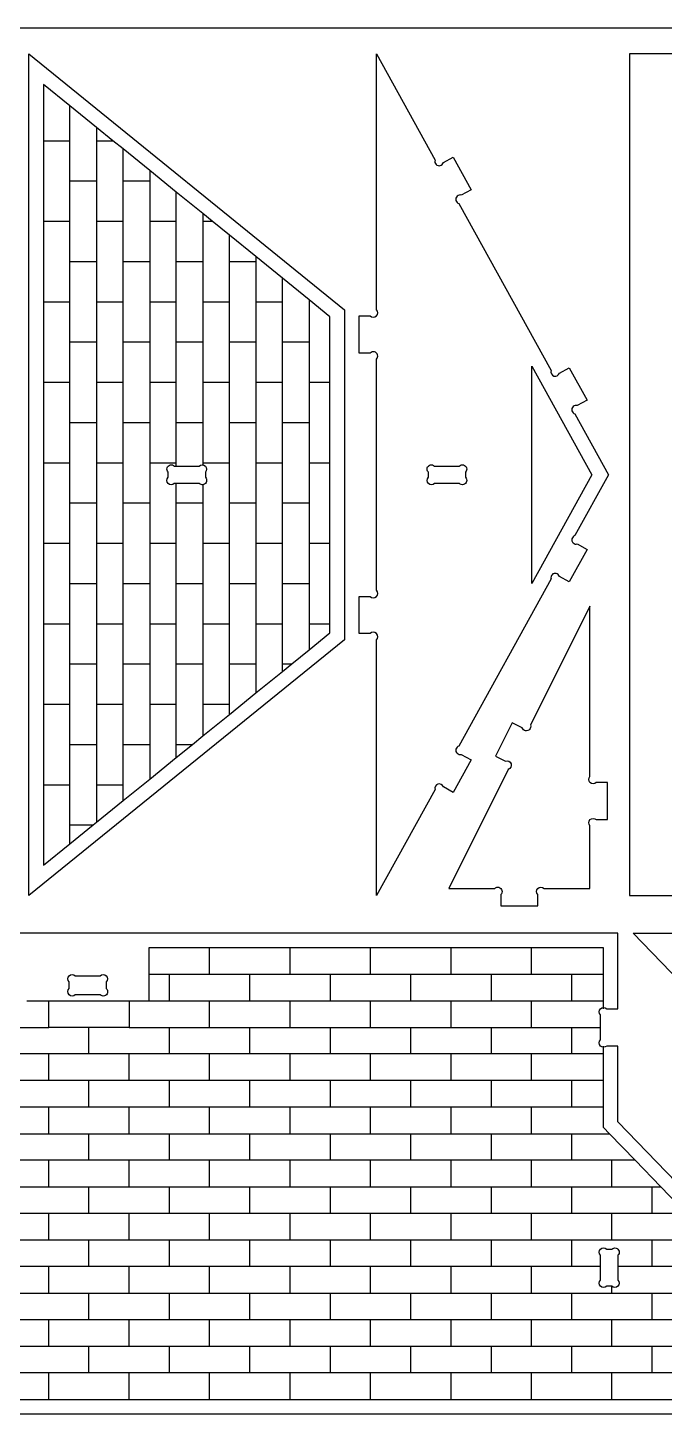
# Model space of a CAD drawing. Extents: x -0.5 to 22.4, y 15.7 to 32.1.
# Drawn here: x 6.24 to 10.82, y 22.11 to 32.13 of the extents above; entities that cross this region are included whole.
import ezdxf

# ---------------------------------------------------------------- set-up
doc = ezdxf.new("R2010")
doc.units = 0
doc.header["$MEASUREMENT"] = 0
doc.layers.get('0').update_dxf_attribs({"linetype": 'CONTINUOUS'})
doc.layers.add('ENGRAVING', color=1, linetype='CONTINUOUS')

msp = doc.modelspace()

# ---------------------------------------------------------------- linework, layer by layer
for points in [[(-0.539, 15.671), (-0.539, 32.127), (22.399, 32.127), (22.399, 15.671)], [(6.25, 25.891), (6.25, 31.94), (8.519, 30.101), (8.519, 27.73)], [(10.568, 25.891), (22.249, 25.891), (22.249, 31.94), (10.568, 31.94)]]:
    msp.add_lwpolyline(points, close=True)
for points in [[(9.3, 26.633), (9.229, 26.672, 1), (9.169, 26.654), (8.748, 25.891), (8.748, 27.729, 1), (8.703, 27.774), (8.623, 27.774), (8.623, 28.041), (8.703, 28.041, 1), (8.748, 28.085), (8.748, 29.746, 1), (8.703, 29.79), (8.623, 29.79), (8.623, 30.057), (8.703, 30.057, 1), (8.748, 30.101), (8.748, 31.94), (9.169, 31.176, 1), (9.229, 31.159), (9.3, 31.198), (9.429, 30.964), (9.358, 30.925, 1), (9.341, 30.865), (10.003, 29.664, 1), (10.063, 29.646), (10.134, 29.685), (10.263, 29.452), (10.192, 29.413, 1), (10.175, 29.353), (10.416, 28.915), (10.175, 28.478, 1), (10.192, 28.418), (10.263, 28.379), (10.134, 28.145), (10.063, 28.184, 1), (10.003, 28.167), (9.341, 26.966, 1), (9.358, 26.906), (9.429, 26.867)], [(7.518, 28.934), (7.518, 28.897, -1), (7.474, 28.853), (7.309, 28.853), (7.295, 28.853, -1), (7.251, 28.897), (7.251, 28.934, -1), (7.295, 28.978), (7.309, 28.978), (7.474, 28.978, -1)], [(9.165, 28.978), (9.344, 28.978, -1), (9.388, 28.934), (9.388, 28.897, -1), (9.344, 28.853), (9.165, 28.853, -1), (9.121, 28.897), (9.121, 28.934, -1)], [(9.604, 26.894), (9.676, 26.858, -1), (9.696, 26.798), (9.268, 25.943), (9.598, 25.943, -1), (9.642, 25.898), (9.642, 25.818), (9.909, 25.818), (9.909, 25.898, -1), (9.953, 25.943), (10.283, 25.943), (10.283, 26.393, -1), (10.327, 26.437), (10.408, 26.437), (10.408, 26.704), (10.327, 26.704, -1), (10.283, 26.748), (10.283, 27.972), (9.855, 27.116, -1), (9.796, 27.096), (9.723, 27.133)], [(0.832, 22.166), (12.513, 22.166), (10.484, 24.266), (10.484, 24.81), (10.403, 24.81, -1), (10.359, 24.854), (10.359, 25.033, -1), (10.403, 25.077), (10.484, 25.077), (10.484, 25.621), (2.861, 25.621), (2.861, 25.077), (2.942, 25.077, -1), (2.986, 25.033), (2.986, 24.854, -1), (2.942, 24.81), (2.861, 24.81), (2.861, 24.266)], [(12.623, 22.166), (12.623, 22.71), (12.704, 22.71, 1), (12.748, 22.754), (12.748, 22.933, 1), (12.704, 22.977), (12.623, 22.977), (12.623, 23.521), (10.594, 25.621), (22.276, 25.621), (20.246, 23.521), (20.246, 22.977), (20.166, 22.977, 1), (20.121, 22.933), (20.121, 22.754, 1), (20.166, 22.71), (20.246, 22.71), (20.246, 22.166)], [(6.806, 25.271), (6.806, 25.223, -1), (6.762, 25.178), (6.583, 25.178, -1), (6.539, 25.223), (6.539, 25.271, -1), (6.583, 25.315), (6.762, 25.315, -1)], [(10.484, 23.225), (10.484, 23.127, -1), (10.44, 23.083), (10.403, 23.083, -1), (10.359, 23.127), (10.359, 23.225), (10.359, 23.306, -1), (10.403, 23.35), (10.44, 23.35, -1), (10.484, 23.306)]]:
    msp.add_lwpolyline(points, format="xyb", close=True)
at = {"layer": 'ENGRAVING'}
for points in [[(6.354, 31.721), (6.354, 31.316)], [(6.545, 31.566), (6.354, 31.721)], [(6.736, 31.412), (6.545, 31.566)], [(6.545, 31.027), (6.545, 31.316), (6.545, 31.566)], [(6.736, 31.412), (6.736, 31.316), (6.736, 31.027)], [(6.854, 31.316), (6.736, 31.412)], [(6.354, 31.316), (6.354, 30.737), (6.354, 30.159)], [(6.354, 31.316), (6.545, 31.316)], [(6.736, 31.316), (6.854, 31.316)], [(6.927, 31.257), (6.854, 31.316)], [(6.927, 31.027), (6.927, 31.257)], [(7.118, 31.102), (6.927, 31.257)], [(7.309, 30.947), (7.118, 31.102)], [(7.118, 31.102), (7.118, 31.027)], [(6.545, 31.027), (6.736, 31.027)], [(6.545, 30.737), (6.545, 31.027)], [(6.736, 30.737), (6.927, 30.737), (6.927, 31.027)], [(6.736, 31.027), (6.736, 30.737)], [(6.927, 31.027), (7.118, 31.027)], [(7.118, 31.027), (7.118, 30.737)], [(7.691, 30.638), (7.568, 30.737), (7.5, 30.792), (7.309, 30.947)], [(7.309, 30.737), (7.309, 30.947)], [(7.5, 30.792), (7.5, 30.737)], [(6.354, 30.737), (6.545, 30.737)], [(6.545, 30.448), (6.545, 30.737)], [(6.736, 30.737), (6.736, 30.448)], [(6.927, 30.448), (6.927, 30.737)], [(7.118, 30.737), (7.118, 30.448)], [(7.118, 30.737), (7.309, 30.737)], [(7.309, 30.448), (7.309, 30.737)], [(7.5, 30.737), (7.5, 30.448)], [(7.5, 30.737), (7.568, 30.737)], [(7.882, 30.483), (7.691, 30.638)], [(7.691, 30.448), (7.691, 30.638)], [(8.073, 30.328), (7.882, 30.483)], [(7.882, 30.483), (7.882, 30.448)], [(6.545, 30.159), (6.545, 30.448)], [(6.545, 30.448), (6.736, 30.448)], [(6.736, 30.448), (6.736, 30.159)], [(6.927, 30.159), (6.927, 30.448)], [(6.927, 30.448), (7.118, 30.448)], [(7.118, 30.448), (7.118, 30.159)], [(7.309, 30.448), (7.5, 30.448)], [(7.309, 30.159), (7.309, 30.448)], [(7.5, 30.448), (7.5, 30.159)], [(7.691, 30.448), (7.882, 30.448)], [(7.691, 30.159), (7.691, 30.448)], [(7.882, 30.448), (7.882, 30.159)], [(8.073, 29.87), (8.073, 30.159), (8.073, 30.328)], [(8.264, 30.173), (8.073, 30.328)], [(8.414, 30.051), (8.264, 30.173)], [(8.264, 30.173), (8.264, 29.87)], [(6.354, 30.159), (6.354, 29.58)], [(6.354, 30.159), (6.545, 30.159)], [(6.545, 29.87), (6.545, 30.159)], [(6.736, 30.159), (6.927, 30.159)], [(6.736, 30.159), (6.736, 29.87)], [(6.927, 29.58), (6.927, 29.87), (6.927, 30.159)], [(7.118, 30.159), (7.118, 29.87)], [(7.118, 30.159), (7.309, 30.159)], [(7.309, 29.87), (7.309, 30.159)], [(7.5, 30.159), (7.5, 29.87)], [(7.5, 30.159), (7.691, 30.159)], [(7.691, 29.87), (7.691, 30.159)], [(7.882, 30.159), (8.073, 30.159)], [(7.882, 30.159), (7.882, 29.87)], [(8.414, 27.845), (8.414, 28.423), (8.414, 29.002), (8.414, 29.58), (8.414, 30.051)], [(6.545, 29.58), (6.545, 29.87)], [(6.545, 29.87), (6.736, 29.87)], [(6.736, 29.87), (6.736, 29.58)], [(6.927, 29.87), (7.118, 29.87)], [(7.118, 29.87), (7.118, 29.58)], [(7.309, 29.87), (7.5, 29.87)], [(7.309, 29.58), (7.309, 29.87)], [(7.5, 29.87), (7.5, 29.58), (7.5, 29.291)], [(7.691, 29.291), (7.691, 29.58), (7.691, 29.87), (7.882, 29.87), (7.882, 29.58)], [(8.073, 29.87), (8.264, 29.87)], [(8.073, 29.58), (8.073, 29.87)], [(8.264, 29.87), (8.264, 29.58)], [(6.354, 29.58), (6.545, 29.58)], [(6.354, 29.58), (6.354, 29.002)], [(6.545, 29.291), (6.545, 29.58)], [(6.736, 29.58), (6.927, 29.58)], [(6.736, 29.58), (6.736, 29.291)], [(6.927, 29.002), (6.927, 29.291), (6.927, 29.58)], [(7.118, 29.58), (7.118, 29.291)], [(7.118, 29.58), (7.309, 29.58)], [(7.309, 29.291), (7.309, 29.58)], [(7.5, 29.58), (7.691, 29.58)], [(7.882, 29.58), (7.882, 29.291)], [(7.882, 29.58), (8.073, 29.58)], [(8.073, 29.291), (8.073, 29.58)], [(8.264, 29.58), (8.414, 29.58)], [(8.264, 29.58), (8.264, 29.291)], [(6.545, 28.713), (6.545, 29.002), (6.545, 29.291), (6.736, 29.291), (6.736, 29.002), (6.736, 28.713)], [(6.927, 29.291), (7.118, 29.291), (7.118, 29.002), (7.118, 28.713)], [(7.309, 29.002), (7.309, 29.291)], [(7.309, 29.291), (7.5, 29.291), (7.5, 29.002)], [(7.691, 29.002), (7.691, 29.291)], [(7.691, 29.291), (7.882, 29.291)], [(7.882, 29.291), (7.882, 29.002)], [(8.073, 29.002), (8.073, 29.291)], [(8.073, 29.291), (8.264, 29.291)], [(8.264, 29.291), (8.264, 29.002)], [(6.354, 29.002), (6.545, 29.002)], [(6.354, 29.002), (6.354, 28.423)], [(6.736, 29.002), (6.927, 29.002)], [(6.927, 28.713), (6.927, 29.002)], [(7.118, 29.002), (7.309, 29.002)], [(7.309, 28.978), (7.309, 29.002)], [(7.5, 29.002), (7.691, 29.002)], [(7.5, 29.002), (7.5, 28.987)], [(7.691, 28.713), (7.691, 29.002)], [(7.882, 29.002), (7.882, 28.713)], [(7.882, 29.002), (8.073, 29.002)], [(8.073, 28.713), (8.073, 29.002)], [(8.264, 29.002), (8.264, 28.713)], [(8.264, 29.002), (8.414, 29.002)], [(7.309, 28.713), (7.309, 28.853)], [(7.5, 28.844), (7.5, 28.713)], [(6.545, 28.134), (6.545, 28.423), (6.545, 28.713), (6.736, 28.713), (6.736, 28.423)], [(6.927, 28.713), (7.118, 28.713)], [(6.927, 28.423), (6.927, 28.713)], [(7.118, 28.713), (7.118, 28.423)], [(7.309, 28.713), (7.5, 28.713)], [(7.309, 28.423), (7.309, 28.713)], [(7.5, 28.713), (7.5, 28.423)], [(7.691, 28.713), (7.882, 28.713)], [(7.691, 28.423), (7.691, 28.713)], [(7.882, 28.713), (7.882, 28.423)], [(8.073, 28.423), (8.073, 28.713)], [(8.073, 28.713), (8.264, 28.713), (8.264, 28.423), (8.264, 28.134)], [(6.354, 28.423), (6.354, 27.845)], [(6.354, 28.423), (6.545, 28.423)], [(6.736, 28.423), (6.927, 28.423)], [(6.736, 28.423), (6.736, 28.134)], [(6.927, 28.134), (6.927, 28.423)], [(7.118, 28.423), (7.309, 28.423)], [(7.118, 28.423), (7.118, 28.134)], [(7.309, 28.134), (7.309, 28.423)], [(7.5, 28.423), (7.691, 28.423)], [(7.5, 28.423), (7.5, 28.134)], [(7.691, 28.134), (7.691, 28.423)], [(7.882, 28.423), (8.073, 28.423)], [(7.882, 28.423), (7.882, 28.134)], [(8.073, 28.134), (8.073, 28.423)], [(8.264, 28.423), (8.414, 28.423)], [(6.545, 28.134), (6.736, 28.134)], [(6.545, 27.845), (6.545, 28.134)], [(6.736, 28.134), (6.736, 27.845)], [(6.927, 27.845), (6.927, 28.134)], [(6.927, 28.134), (7.118, 28.134)], [(7.118, 28.134), (7.118, 27.845)], [(7.309, 27.845), (7.309, 28.134)], [(7.309, 28.134), (7.5, 28.134)], [(7.5, 28.134), (7.5, 27.845)], [(7.691, 27.845), (7.691, 28.134)], [(7.691, 28.134), (7.882, 28.134)], [(7.882, 28.134), (7.882, 27.845)], [(8.073, 28.134), (8.264, 28.134)], [(8.073, 27.845), (8.073, 28.134)], [(8.264, 28.134), (8.264, 27.845)], [(6.354, 27.845), (6.545, 27.845)], [(6.354, 27.845), (6.354, 27.266)], [(6.545, 27.556), (6.545, 27.845)], [(6.736, 27.845), (6.927, 27.845)], [(6.736, 27.845), (6.736, 27.556)], [(6.927, 27.556), (6.927, 27.845)], [(7.118, 27.845), (7.309, 27.845)], [(7.118, 27.845), (7.118, 27.556)], [(7.309, 27.556), (7.309, 27.845)], [(7.5, 27.845), (7.691, 27.845)], [(7.5, 27.845), (7.5, 27.556)], [(7.691, 27.556), (7.691, 27.845)], [(7.882, 27.845), (8.073, 27.845)], [(7.882, 27.845), (7.882, 27.556)], [(8.073, 27.556), (8.073, 27.845)], [(8.073, 27.556), (8.139, 27.556), (8.264, 27.657), (8.414, 27.779)], [(8.264, 27.845), (8.264, 27.657)], [(8.264, 27.845), (8.414, 27.845)], [(8.414, 27.779), (8.414, 27.845)], [(6.545, 27.266), (6.545, 27.556)], [(6.545, 27.556), (6.736, 27.556)], [(6.736, 27.556), (6.736, 27.266)], [(6.927, 27.266), (6.927, 27.556)], [(6.927, 27.556), (7.118, 27.556)], [(7.118, 27.556), (7.118, 27.266)], [(7.309, 26.883), (7.425, 26.977), (7.5, 27.038), (7.691, 27.193), (7.882, 27.348), (8.073, 27.502), (8.139, 27.556)], [(7.309, 26.977), (7.309, 27.266), (7.309, 27.556), (7.5, 27.556)], [(7.5, 27.556), (7.5, 27.266)], [(7.691, 27.266), (7.691, 27.556)], [(7.691, 27.556), (7.882, 27.556)], [(7.882, 27.556), (7.882, 27.348)], [(8.073, 27.502), (8.073, 27.556)], [(6.354, 27.266), (6.545, 27.266)], [(6.354, 27.266), (6.354, 26.688), (6.354, 26.109), (6.545, 26.264), (6.711, 26.399)], [(6.545, 26.977), (6.545, 27.266)], [(6.736, 27.266), (6.736, 26.977)], [(6.736, 27.266), (6.927, 27.266)], [(6.927, 26.977), (6.927, 27.266)], [(7.118, 27.266), (7.309, 27.266)], [(7.118, 27.266), (7.118, 26.977)], [(7.5, 27.266), (7.691, 27.266)], [(7.5, 27.266), (7.5, 27.038)], [(7.691, 27.193), (7.691, 27.266)], [(6.545, 26.688), (6.545, 26.977)], [(6.545, 26.977), (6.736, 26.977)], [(6.736, 26.977), (6.736, 26.688)], [(6.927, 26.688), (6.927, 26.977)], [(6.927, 26.977), (7.118, 26.977)], [(7.118, 26.977), (7.118, 26.728)], [(7.309, 26.977), (7.425, 26.977)], [(7.309, 26.883), (7.309, 26.977)], [(7.118, 26.728), (7.309, 26.883)], [(6.354, 26.688), (6.545, 26.688)], [(6.545, 26.399), (6.545, 26.688)], [(6.736, 26.688), (6.927, 26.688)], [(6.736, 26.688), (6.736, 26.419)], [(6.927, 26.574), (7.118, 26.728)], [(6.927, 26.574), (6.927, 26.688)], [(6.736, 26.419), (6.927, 26.574)], [(6.545, 26.264), (6.545, 26.399)], [(6.545, 26.399), (6.711, 26.399)], [(6.711, 26.399), (6.736, 26.419)], [(7.111, 25.516), (7.111, 25.325)], [(7.549, 25.516), (7.111, 25.516)], [(8.127, 25.325), (7.838, 25.325), (7.549, 25.325), (7.549, 25.516)], [(8.127, 25.516), (7.549, 25.516)], [(8.127, 25.325), (8.127, 25.516)], [(8.706, 25.516), (8.127, 25.516)], [(8.706, 25.325), (8.706, 25.516)], [(9.284, 25.516), (8.706, 25.516)], [(9.863, 25.325), (9.574, 25.325), (9.284, 25.325), (9.284, 25.516)], [(9.863, 25.516), (9.284, 25.516)], [(10.38, 25.516), (9.863, 25.516)], [(9.863, 25.325), (9.863, 25.516)], [(10.38, 25.325), (10.38, 25.516)], [(7.111, 25.325), (7.111, 25.134)], [(7.26, 25.325), (7.111, 25.325)], [(7.549, 25.325), (7.26, 25.325)], [(7.26, 25.134), (7.26, 25.325)], [(7.838, 25.134), (7.838, 25.325)], [(8.417, 25.325), (8.127, 25.325)], [(8.706, 25.325), (8.417, 25.325)], [(8.417, 25.134), (8.417, 25.325)], [(8.995, 25.325), (8.706, 25.325)], [(9.284, 25.325), (8.995, 25.325)], [(8.995, 25.134), (8.995, 25.325)], [(9.574, 25.134), (9.574, 25.325)], [(10.152, 25.325), (9.863, 25.325)], [(10.152, 25.134), (10.152, 25.325)], [(10.38, 25.325), (10.152, 25.325)], [(10.38, 25.134), (10.38, 25.325)], [(6.235, 25.134), (6.392, 25.134)], [(6.97, 24.943), (6.681, 24.943), (6.392, 24.943), (6.392, 25.134), (6.97, 25.134)], [(6.97, 25.134), (6.97, 24.943)], [(6.97, 25.134), (7.111, 25.134)], [(7.111, 25.134), (7.26, 25.134)], [(7.26, 25.134), (7.549, 25.134)], [(7.549, 24.943), (7.549, 25.134), (7.838, 25.134)], [(7.838, 25.134), (8.127, 25.134)], [(8.127, 25.134), (8.417, 25.134)], [(8.127, 24.943), (8.127, 25.134)], [(8.417, 25.134), (8.706, 25.134)], [(8.706, 24.943), (8.706, 25.134)], [(8.706, 25.134), (8.995, 25.134)], [(8.995, 25.134), (9.284, 25.134)], [(9.284, 24.943), (9.284, 25.134), (9.574, 25.134)], [(9.574, 25.134), (9.863, 25.134)], [(9.863, 25.134), (10.152, 25.134)], [(9.863, 24.943), (9.863, 25.134)], [(10.152, 25.134), (10.38, 25.134)], [(10.38, 25.077), (10.38, 25.134)], [(6.103, 24.943), (6.392, 24.943)], [(6.681, 24.753), (6.681, 24.943)], [(6.97, 24.943), (7.26, 24.943)], [(7.26, 24.753), (7.26, 24.943)], [(7.26, 24.943), (7.549, 24.943), (7.838, 24.943)], [(7.838, 24.943), (8.127, 24.943)], [(7.838, 24.753), (7.838, 24.943)], [(8.127, 24.943), (8.417, 24.943)], [(8.417, 24.943), (8.706, 24.943)], [(8.417, 24.753), (8.417, 24.943)], [(8.706, 24.943), (8.995, 24.943)], [(8.995, 24.753), (8.995, 24.943)], [(8.995, 24.943), (9.284, 24.943)], [(9.284, 24.943), (9.574, 24.943)], [(9.574, 24.753), (9.574, 24.943), (9.863, 24.943), (10.152, 24.943)], [(10.152, 24.753), (10.152, 24.943)], [(10.152, 24.943), (10.359, 24.943)], [(6.392, 24.562), (6.103, 24.562), (5.813, 24.562), (5.813, 24.753)], [(6.392, 24.753), (6.103, 24.753)], [(6.681, 24.753), (6.392, 24.753)], [(6.392, 24.562), (6.392, 24.753)], [(6.97, 24.753), (6.681, 24.753)], [(7.549, 24.562), (7.26, 24.562), (6.97, 24.562), (6.97, 24.753)], [(7.26, 24.753), (6.97, 24.753)], [(7.549, 24.753), (7.26, 24.753)], [(7.838, 24.562), (7.549, 24.562), (7.549, 24.753)], [(7.838, 24.753), (7.549, 24.753)], [(8.127, 24.753), (7.838, 24.753)], [(8.706, 24.562), (8.417, 24.562), (8.127, 24.562), (8.127, 24.753)], [(8.417, 24.753), (8.127, 24.753)], [(8.706, 24.753), (8.417, 24.753)], [(8.706, 24.562), (8.706, 24.753)], [(8.995, 24.753), (8.706, 24.753)], [(9.284, 24.753), (8.995, 24.753)], [(9.863, 24.562), (9.574, 24.562), (9.284, 24.562), (9.284, 24.753)], [(9.574, 24.753), (9.284, 24.753)], [(9.863, 24.753), (9.574, 24.753)], [(9.863, 24.562), (9.863, 24.753)], [(10.152, 24.753), (9.863, 24.753)], [(10.38, 24.753), (10.152, 24.753)], [(10.38, 24.753), (10.38, 24.81)], [(10.38, 24.562), (10.38, 24.753)], [(6.681, 24.371), (6.392, 24.371), (6.103, 24.371), (6.103, 24.562)], [(6.681, 24.562), (6.392, 24.562)], [(6.97, 24.562), (6.681, 24.562)], [(6.681, 24.371), (6.681, 24.562)], [(7.26, 24.371), (7.26, 24.562)], [(8.417, 24.371), (8.127, 24.371), (7.838, 24.371), (7.838, 24.562)], [(8.127, 24.562), (7.838, 24.562)], [(8.417, 24.371), (8.417, 24.562)], [(8.995, 24.562), (8.706, 24.562)], [(9.284, 24.562), (8.995, 24.562)], [(8.995, 24.371), (8.995, 24.562)], [(10.152, 24.371), (9.863, 24.371), (9.574, 24.371), (9.574, 24.562)], [(10.152, 24.562), (9.863, 24.562)], [(10.152, 24.371), (10.152, 24.562)], [(10.38, 24.562), (10.152, 24.562)], [(10.38, 24.371), (10.38, 24.562)], [(6.392, 24.18), (6.392, 24.371)], [(6.97, 24.371), (6.681, 24.371)], [(6.97, 24.18), (6.97, 24.371)], [(7.26, 24.371), (6.97, 24.371)], [(7.549, 24.371), (7.26, 24.371)], [(7.549, 24.18), (7.549, 24.371)], [(7.838, 24.371), (7.549, 24.371)], [(8.127, 24.18), (8.127, 24.371)], [(8.706, 24.371), (8.417, 24.371)], [(8.706, 24.18), (8.706, 24.371)], [(8.995, 24.371), (8.706, 24.371)], [(9.284, 24.371), (8.995, 24.371)], [(9.284, 24.18), (9.284, 24.371)], [(9.574, 24.371), (9.284, 24.371)], [(9.863, 24.18), (9.863, 24.371)], [(10.38, 24.371), (10.152, 24.371)], [(10.38, 24.224), (10.38, 24.371)], [(6.392, 23.989), (6.103, 23.989), (6.103, 24.18), (6.392, 24.18), (6.681, 24.18)], [(6.681, 24.18), (6.97, 24.18)], [(6.681, 23.989), (6.681, 24.18)], [(6.97, 24.18), (7.26, 24.18)], [(7.26, 24.18), (7.549, 24.18)], [(7.26, 23.989), (7.26, 24.18)], [(7.549, 24.18), (7.838, 24.18)], [(8.417, 23.989), (8.127, 23.989), (7.838, 23.989), (7.838, 24.18), (8.127, 24.18), (8.417, 24.18)], [(8.417, 23.989), (8.417, 24.18)], [(8.417, 24.18), (8.706, 24.18), (8.995, 24.18)], [(9.574, 23.989), (9.284, 23.989), (8.995, 23.989), (8.995, 24.18), (9.284, 24.18), (9.574, 24.18)], [(9.574, 23.989), (9.574, 24.18)], [(9.574, 24.18), (9.863, 24.18), (10.152, 24.18)], [(10.607, 23.989), (10.441, 23.989), (10.152, 23.989), (10.152, 24.18), (10.423, 24.18)], [(10.423, 24.18), (10.38, 24.224)], [(10.607, 23.989), (10.423, 24.18)], [(6.681, 23.989), (6.392, 23.989)], [(6.392, 23.798), (6.392, 23.989)], [(6.97, 23.989), (6.681, 23.989)], [(6.97, 23.798), (6.97, 23.989)], [(7.26, 23.989), (6.97, 23.989)], [(7.549, 23.989), (7.26, 23.989)], [(7.549, 23.798), (7.549, 23.989)], [(7.838, 23.989), (7.549, 23.989)], [(8.127, 23.798), (8.127, 23.989)], [(8.706, 23.989), (8.417, 23.989)], [(8.706, 23.798), (8.706, 23.989)], [(8.995, 23.989), (8.706, 23.989)], [(9.284, 23.798), (9.284, 23.989)], [(9.863, 23.989), (9.574, 23.989)], [(9.863, 23.798), (9.863, 23.989)], [(10.152, 23.989), (9.863, 23.989)], [(10.441, 23.798), (10.441, 23.989)], [(10.792, 23.798), (10.607, 23.989)], [(6.103, 23.798), (6.392, 23.798)], [(6.392, 23.798), (6.681, 23.798)], [(6.681, 23.798), (6.97, 23.798)], [(6.681, 23.607), (6.681, 23.798)], [(6.97, 23.798), (7.26, 23.798)], [(7.26, 23.798), (7.549, 23.798)], [(7.26, 23.607), (7.26, 23.798)], [(7.549, 23.798), (7.838, 23.798)], [(7.838, 23.607), (7.838, 23.798)], [(7.838, 23.798), (8.127, 23.798)], [(8.127, 23.798), (8.417, 23.798)], [(8.417, 23.798), (8.706, 23.798)], [(8.706, 23.607), (8.417, 23.607), (8.417, 23.798)], [(8.706, 23.798), (8.995, 23.798)], [(8.995, 23.798), (9.284, 23.798)], [(8.995, 23.607), (8.995, 23.798)], [(9.284, 23.798), (9.574, 23.798)], [(10.152, 23.607), (9.863, 23.607), (9.574, 23.607), (9.574, 23.798), (9.863, 23.798), (10.152, 23.798)], [(10.152, 23.607), (10.152, 23.798)], [(10.152, 23.798), (10.441, 23.798)], [(10.441, 23.798), (10.731, 23.798)], [(10.976, 23.607), (10.731, 23.607), (10.731, 23.798), (10.792, 23.798)], [(10.976, 23.607), (10.792, 23.798)], [(6.392, 23.607), (6.103, 23.607)], [(6.681, 23.607), (6.392, 23.607)], [(6.392, 23.416), (6.392, 23.607)], [(6.97, 23.607), (6.681, 23.607)], [(7.26, 23.607), (6.97, 23.607)], [(6.97, 23.416), (6.97, 23.607)], [(7.549, 23.607), (7.26, 23.607)], [(7.838, 23.607), (7.549, 23.607)], [(7.549, 23.416), (7.549, 23.607)], [(8.127, 23.607), (7.838, 23.607)], [(8.417, 23.607), (8.127, 23.607)], [(8.127, 23.416), (8.127, 23.607)], [(8.706, 23.416), (8.706, 23.607)], [(8.995, 23.607), (8.706, 23.607)], [(9.284, 23.607), (8.995, 23.607)], [(9.284, 23.416), (9.284, 23.607)], [(9.574, 23.607), (9.284, 23.607)], [(9.863, 23.416), (9.863, 23.607)], [(10.731, 23.607), (10.441, 23.607), (10.152, 23.607)], [(10.441, 23.416), (10.441, 23.607)], [(6.103, 23.416), (6.392, 23.416)], [(6.392, 23.416), (6.681, 23.416)], [(6.681, 23.416), (6.97, 23.416)], [(6.681, 23.225), (6.681, 23.416)], [(6.97, 23.416), (7.26, 23.416)], [(7.26, 23.225), (7.26, 23.416), (7.549, 23.416), (7.838, 23.416)], [(7.838, 23.225), (7.838, 23.416)], [(7.838, 23.416), (8.127, 23.416)], [(8.127, 23.416), (8.417, 23.416)], [(8.417, 23.225), (8.417, 23.416)], [(8.417, 23.416), (8.706, 23.416)], [(8.706, 23.416), (8.995, 23.416)], [(8.995, 23.416), (9.284, 23.416)], [(8.995, 23.225), (8.995, 23.416)], [(9.284, 23.416), (9.574, 23.416)], [(9.574, 23.416), (9.863, 23.416)], [(9.574, 23.225), (9.574, 23.416)], [(9.863, 23.416), (10.152, 23.416)], [(10.152, 23.225), (10.152, 23.416)], [(10.152, 23.416), (10.441, 23.416)], [(10.441, 23.416), (10.731, 23.416)], [(11.02, 23.225), (10.731, 23.225), (10.731, 23.416), (11.02, 23.416)], [(6.392, 23.225), (6.103, 23.225)], [(6.681, 23.225), (6.392, 23.225)], [(6.392, 23.034), (6.392, 23.225)], [(6.97, 23.225), (6.681, 23.225)], [(6.97, 23.034), (6.97, 23.225)], [(7.26, 23.225), (6.97, 23.225)], [(7.549, 23.225), (7.26, 23.225)], [(7.549, 23.034), (7.549, 23.225)], [(7.838, 23.225), (7.549, 23.225)], [(8.417, 23.225), (8.127, 23.225), (7.838, 23.225)], [(8.127, 23.034), (8.127, 23.225)], [(8.706, 23.225), (8.417, 23.225)], [(8.995, 23.225), (8.706, 23.225)], [(8.706, 23.034), (8.706, 23.225)], [(9.284, 23.225), (8.995, 23.225)], [(9.574, 23.225), (9.284, 23.225)], [(9.284, 23.034), (9.284, 23.225)], [(9.863, 23.225), (9.574, 23.225)], [(9.863, 23.034), (9.863, 23.225)], [(10.152, 23.225), (9.863, 23.225)], [(10.359, 23.225), (10.152, 23.225)], [(10.731, 23.225), (10.484, 23.225)], [(10.441, 23.034), (10.441, 23.081)], [(6.681, 22.843), (6.392, 22.843), (6.103, 22.843), (6.103, 23.034), (6.392, 23.034), (6.681, 23.034)], [(6.681, 23.034), (6.97, 23.034)], [(6.681, 22.843), (6.681, 23.034)], [(6.97, 23.034), (7.26, 23.034)], [(7.26, 23.034), (7.549, 23.034)], [(7.26, 22.843), (7.26, 23.034)], [(7.549, 23.034), (7.838, 23.034)], [(7.838, 22.843), (7.838, 23.034)], [(7.838, 23.034), (8.127, 23.034), (8.417, 23.034)], [(8.417, 22.843), (8.417, 23.034)], [(8.417, 23.034), (8.706, 23.034)], [(8.706, 23.034), (8.995, 23.034)], [(8.995, 22.843), (8.995, 23.034), (9.284, 23.034), (9.574, 23.034)], [(9.574, 22.843), (9.574, 23.034)], [(9.574, 23.034), (9.863, 23.034)], [(9.863, 23.034), (10.152, 23.034)], [(10.441, 22.843), (10.152, 22.843), (10.152, 23.034), (10.441, 23.034), (10.731, 23.034)], [(11.309, 22.843), (11.02, 22.843), (10.731, 22.843), (10.731, 23.034), (11.02, 23.034), (11.309, 23.034)], [(6.392, 22.652), (6.392, 22.843)], [(6.97, 22.843), (6.681, 22.843)], [(7.26, 22.843), (6.97, 22.843)], [(6.97, 22.652), (6.97, 22.843)], [(7.549, 22.843), (7.26, 22.843)], [(7.549, 22.652), (7.549, 22.843)], [(7.838, 22.843), (7.549, 22.843)], [(8.417, 22.843), (8.127, 22.843), (7.838, 22.843)], [(8.127, 22.652), (8.127, 22.843)], [(8.706, 22.843), (8.417, 22.843)], [(8.706, 22.652), (8.706, 22.843)], [(8.995, 22.843), (8.706, 22.843)], [(9.284, 22.843), (8.995, 22.843)], [(9.284, 22.652), (9.284, 22.843)], [(9.574, 22.843), (9.284, 22.843)], [(9.863, 22.843), (9.574, 22.843)], [(9.863, 22.652), (9.863, 22.843)], [(10.152, 22.843), (9.863, 22.843)], [(10.441, 22.652), (10.441, 22.843)], [(10.731, 22.843), (10.441, 22.843)], [(6.681, 22.461), (6.392, 22.461), (6.103, 22.461), (6.103, 22.652), (6.392, 22.652), (6.681, 22.652)], [(6.681, 22.652), (6.97, 22.652)], [(6.681, 22.461), (6.681, 22.652)], [(6.97, 22.652), (7.26, 22.652)], [(7.26, 22.652), (7.549, 22.652)], [(7.26, 22.461), (7.26, 22.652)], [(7.549, 22.652), (7.838, 22.652)], [(7.838, 22.652), (8.127, 22.652)], [(7.838, 22.461), (7.838, 22.652)], [(8.127, 22.652), (8.417, 22.652)], [(8.995, 22.461), (8.706, 22.461), (8.417, 22.461), (8.417, 22.652), (8.706, 22.652)], [(8.706, 22.652), (8.995, 22.652)], [(8.995, 22.652), (9.284, 22.652)], [(8.995, 22.461), (8.995, 22.652)], [(9.284, 22.652), (9.574, 22.652)], [(10.152, 22.461), (9.863, 22.461), (9.574, 22.461), (9.574, 22.652), (9.863, 22.652), (10.152, 22.652)], [(10.152, 22.461), (10.152, 22.652)], [(10.152, 22.652), (10.441, 22.652)], [(10.441, 22.652), (10.731, 22.652)], [(10.731, 22.652), (11.02, 22.652)], [(10.731, 22.461), (10.731, 22.652)], [(6.392, 22.27), (6.392, 22.461)], [(6.97, 22.461), (6.681, 22.461)], [(7.26, 22.461), (6.97, 22.461)], [(6.97, 22.27), (6.97, 22.461)], [(7.549, 22.461), (7.26, 22.461)], [(7.549, 22.27), (7.549, 22.461)], [(7.838, 22.461), (7.549, 22.461)], [(8.127, 22.461), (7.838, 22.461)], [(8.127, 22.27), (8.127, 22.461)], [(8.417, 22.461), (8.127, 22.461)], [(8.706, 22.27), (8.706, 22.461)], [(9.284, 22.461), (8.995, 22.461)], [(9.284, 22.27), (9.284, 22.461)], [(9.574, 22.461), (9.284, 22.461)], [(9.863, 22.27), (9.863, 22.461)], [(10.441, 22.461), (10.152, 22.461)], [(10.441, 22.27), (10.441, 22.461)], [(10.731, 22.461), (10.441, 22.461)], [(11.02, 22.461), (10.731, 22.461)], [(5.813, 22.27), (6.392, 22.27)], [(6.392, 22.27), (6.97, 22.27)], [(6.97, 22.27), (7.549, 22.27)], [(7.549, 22.27), (8.127, 22.27)], [(8.127, 22.27), (8.706, 22.27)], [(8.706, 22.27), (9.284, 22.27)], [(9.284, 22.27), (9.863, 22.27)], [(9.863, 22.27), (10.441, 22.27)], [(10.441, 22.27), (11.02, 22.27)]]:
    msp.add_lwpolyline(points, dxfattribs=at)
msp.add_lwpolyline([(9.866, 29.696), (10.297, 28.915), (9.866, 28.134)], close=True, dxfattribs=at)

doc.saveas('drawing.dxf')
